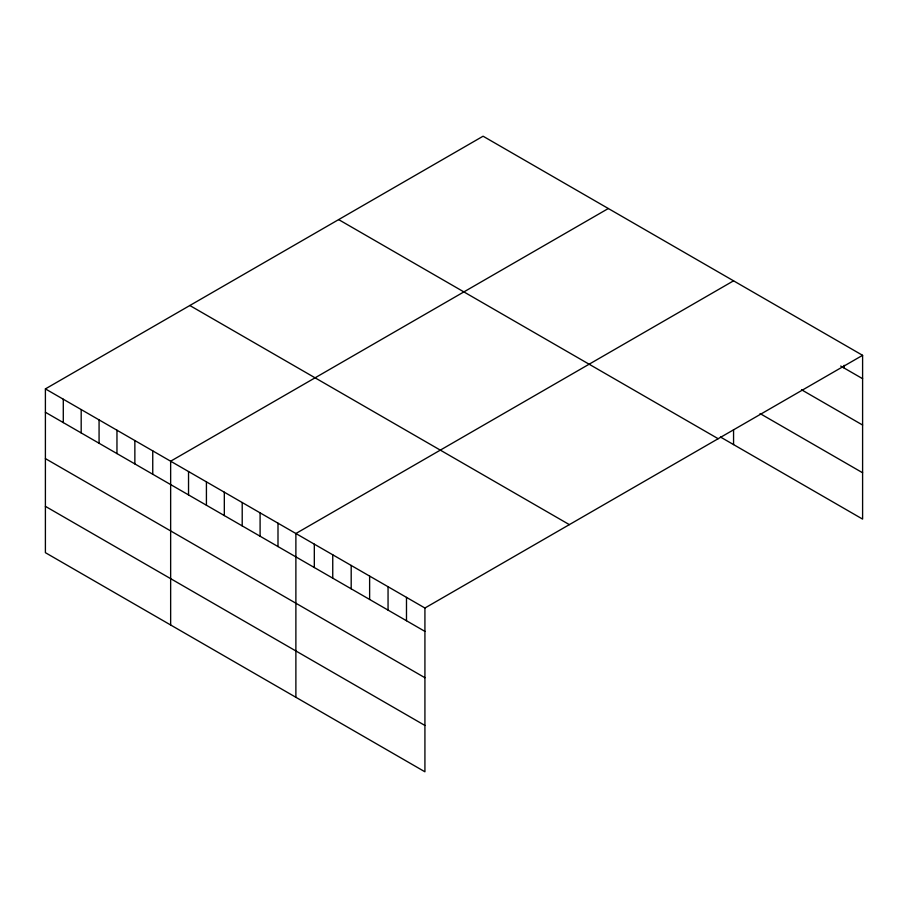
<?xml version="1.0" encoding="UTF-8"?>
<svg xmlns="http://www.w3.org/2000/svg" width="908" height="908" viewBox="0 0 908 908"><rect width="100%" height="100%" fill="white"/><g stroke="black" fill="none" stroke-linecap="round" stroke-linejoin="round"><path stroke-width="1.36" d="M862.6 355.323L424.921 608.02L424.921 771.789L45.4 552.677L45.4 388.896L483.079 136.211L862.6 355.323L862.6 519.104L720.441 437.02M608.315 208.522L170.647 461.207L170.647 624.988M733.562 280.822L295.883 533.518L295.883 697.287M840.706 366.06L862.6 378.693M801.537 389.77L862.6 425.035M760.064 413.571L862.6 472.762M338.639 219.6L718.171 438.712M189.829 305.508L569.361 524.631M45.4 388.896L424.921 608.02M45.4 412.266L424.921 631.389M45.4 458.608L424.921 677.72M45.4 506.346L424.921 725.458M844.168 365.3L844.168 368.058M733.562 429.609L733.562 444.602M406.489 597.373L406.489 620.743M388.056 586.727L388.056 610.097M369.624 576.092L369.624 599.462M351.192 565.446L351.192 588.815M332.748 554.799L332.748 578.169M314.316 544.164L314.316 567.534M277.996 523.19L277.996 546.559M260.097 512.861L260.097 536.231M242.209 502.533L242.209 525.902M224.321 492.193L224.321 515.574M206.422 481.864L206.422 505.234M188.535 471.536L188.535 494.905M152.748 450.879L152.748 474.248M134.861 440.55L134.861 463.92M116.962 430.222L116.962 453.591M99.074 419.893L99.074 443.263M81.187 409.565L81.187 432.934M63.288 399.225L63.288 422.606"/></g></svg>
